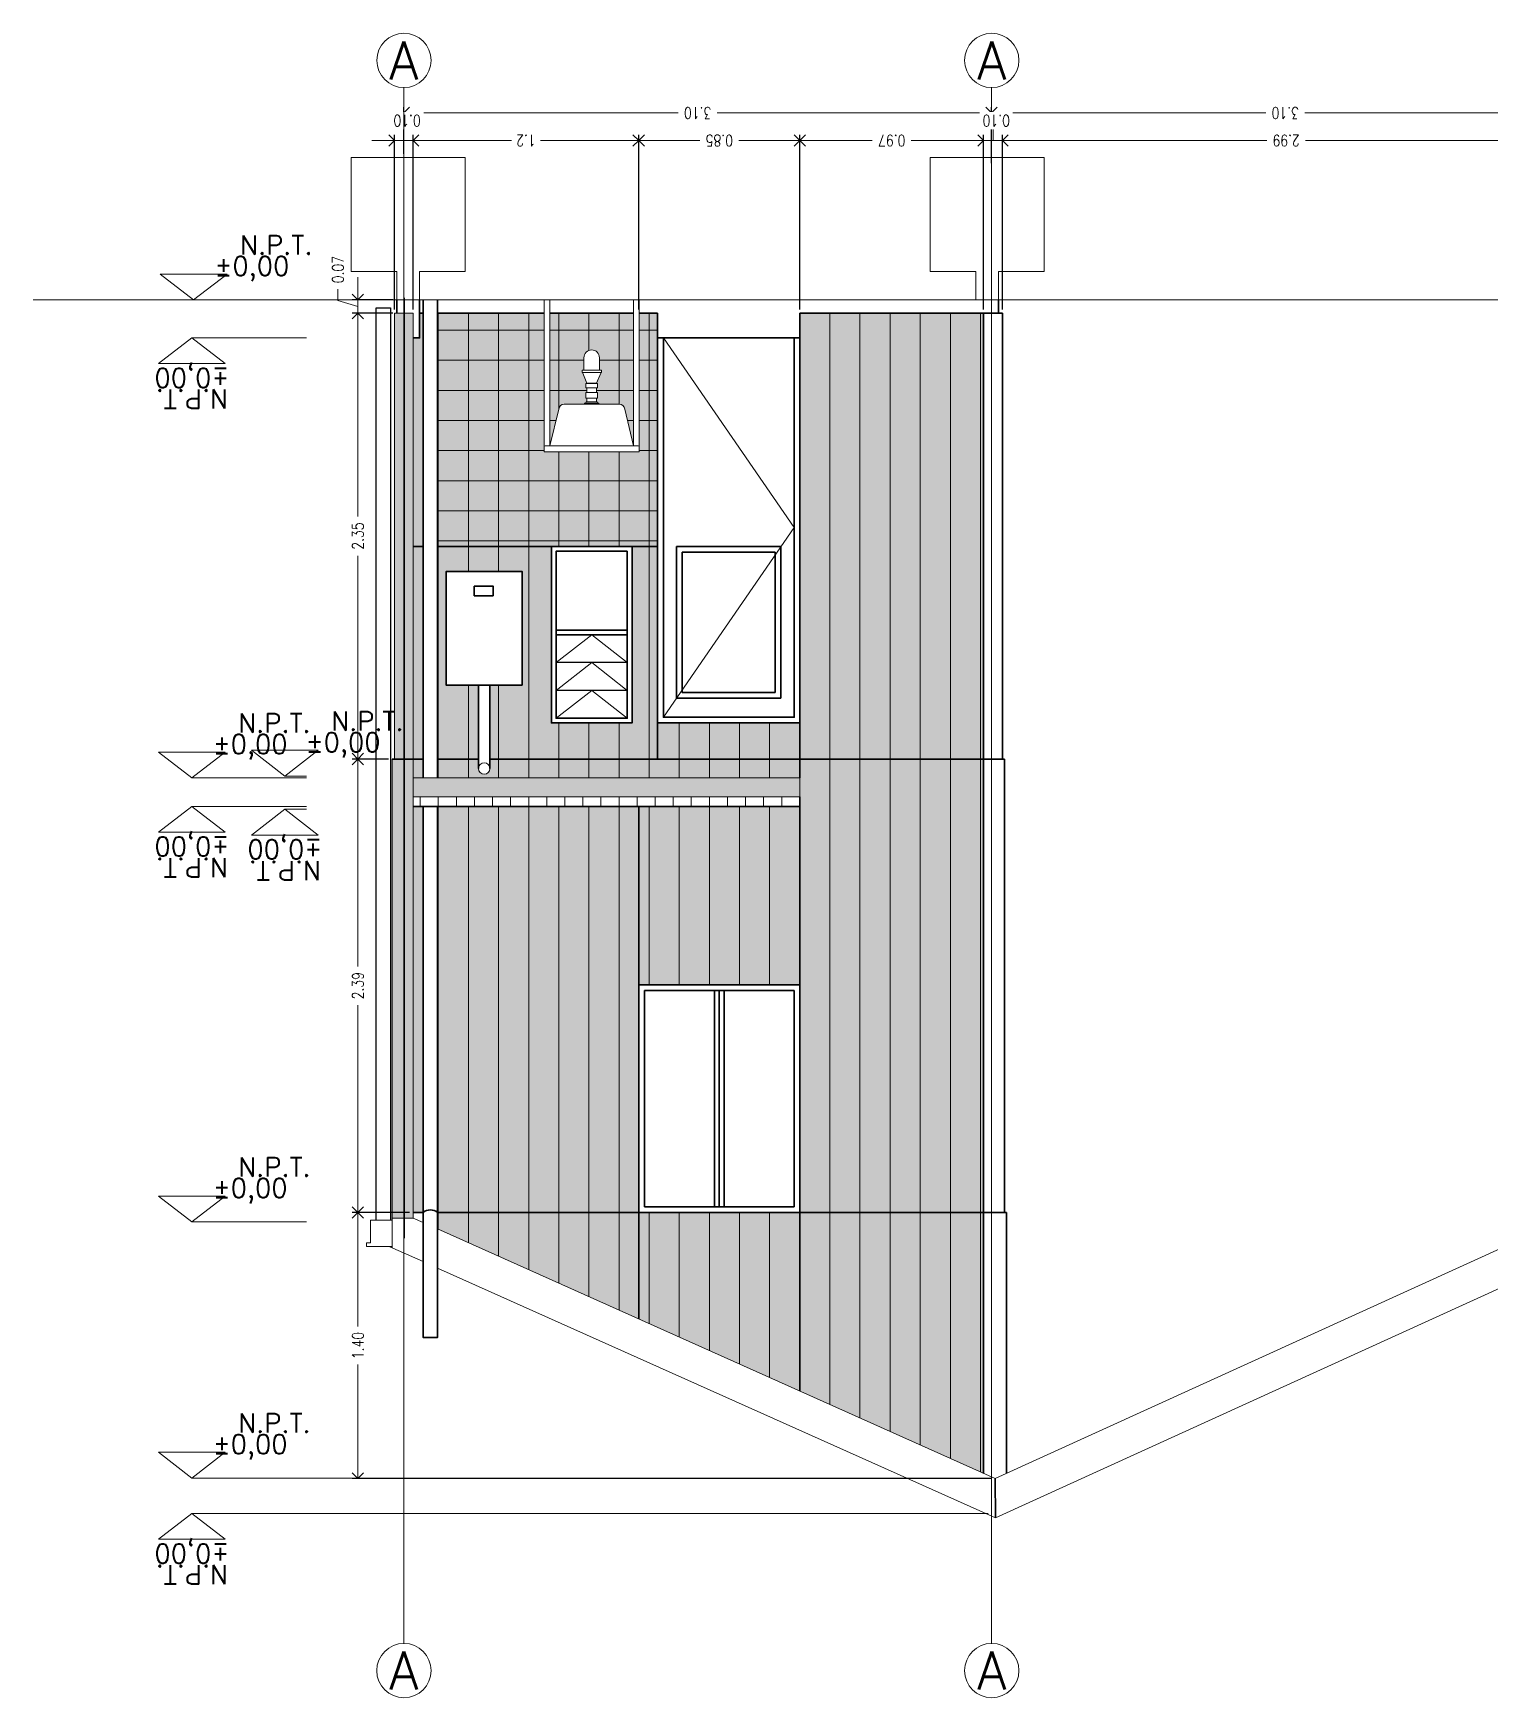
# Model space of a CAD drawing. Header units: metres. Extents: x -2 to 612, y -64 to 156.
# Drawn here: x 379.93 to 387.61, y -32.13 to -23.36 of the extents above; entities that cross this region are included whole.
import ezdxf
from ezdxf.enums import TextEntityAlignment as Align

# ---------------------------------------------------------------- set-up
doc = ezdxf.new("R2010")
doc.units = ezdxf.units.M
doc.header["$LTSCALE"] = 5
doc.header["$MEASUREMENT"] = 0
doc.linetypes.add('HIDDEN', pattern=[0.375, 0.25, -0.125])
doc.layers.get('0').update_dxf_attribs({"color": 30})
doc.layers.get('DEFPOINTS').update_dxf_attribs({"color": 210})
doc.layers.add('_AUX', color=210, linetype='Continuous', lineweight=18, plot=False)
for name, color, linetype, lineweight in [('A-ANNO-DIMS', 3, 'Continuous', 18), ('A-ANNO-SYMB', 3, 'Continuous', 18), ('A-ANNO-TEXT', 3, 'Continuous', 18), ('A-ELEV-IDEN', 3, 'Continuous', 18), ('A-ELEV-MBE1', 7, 'Continuous', 35), ('A-ELEV-MBE2', 4, 'Continuous', 25), ('A-ELEV-PATT', 8, 'Continuous', 18), ('A-FLOR-PATT', 8, 'Continuous', 18), ('A-FURN', 8, 'Continuous', 18)]:
    doc.layers.add(name, color=color, linetype=linetype, lineweight=lineweight)
doc.styles.add('E-ROMANS', font='romans.shx', dxfattribs={"width": 0.8})
doc.dimstyles.new('E-0050_ARW_12', dxfattribs={"dimscale": 0.001, "dimtxt": 60, "dimasz": 60, "dimexe": 30, "dimexo": 20, "dimgap": 30, "dimtad": 0, "dimzin": 0, "dimdsep": 46, "dimtxsty": 'E-ROMANS', "dimblk": 'OPEN90', "dimcen": 30, "dimclrd": 256, "dimclre": 256, "dimclrt": 256, "dimadec": 0, "dimazin": 0, "dimtfac": 1, "dimtmove": 1, "dimatfit": 3, "dimldrblk": 'OPEN90', "dimfxl": 1, "dimtfill": 1, "dimtolj": 1, "dimtzin": 0, "dimlwd": -1, "dimarcsym": 0})
pattern_1 = [(90, (-75.60791, 0), (-0.15875, 5e-17), [])]
pattern_2 = [(180, (-75.60791, 0), (-2e-17, -0.15875), []), (270, (-75.60791, 0), (0.15875, -3e-17), [])]

# ---------------------------------------------------------------- blocks, each defined once
blk = doc.blocks.new('_Open90')
at = {"color": 0, "linetype": 'ByBlock', "lineweight": -2}
for p, q in [((0, 0), (-1, 0)), ((-0.5, 0.5), (0, 0)), ((0, 0), (-0.5, -0.5))]:
    blk.add_line(p, q, dxfattribs=at)
blk = doc.blocks.new('*D867')
at = {"layer": 'A-ANNO-DIMS', "lineweight": -2, "transparency": 16777216}
for p, q in [((381.887, -23.9943), (381.887, -23.7491)), ((384.984, -24.0443), (384.984, -23.7491))]:
    blk.add_line(p, q, dxfattribs=at)
at = {"layer": 'A-ANNO-DIMS', "transparency": 16777216}
for p, q in [((381.947, -23.7791), (383.3324, -23.7791)), ((384.924, -23.7791), (383.5386, -23.7791))]:
    blk.add_line(p, q, dxfattribs=at)
at = {"layer": 'DEFPOINTS', "color": 0, "transparency": 16777216}
for p in [(384.984, -23.7791), (381.887, -24.0143), (384.984, -24.0643)]:
    blk.add_point(p, dxfattribs=at)
at = {"layer": 'A-ANNO-DIMS', "transparency": 16777216, "xscale": 0.06, "yscale": 0.06, "zscale": 0.06, "rotation": 180}
blk.add_blockref('_Open90', (381.887, -23.7791), dxfattribs=at)
at = {"layer": 'A-ANNO-DIMS', "transparency": 16777216, "xscale": 0.06, "yscale": 0.06, "zscale": 0.06}
blk.add_blockref('_Open90', (384.984, -23.7791), dxfattribs=at)
at = {"layer": 'A-ANNO-DIMS', "transparency": 16777216, "insert": (383.4355, -23.7791), "char_height": 0.06, "attachment_point": 5, "rotation": 180, "style": 'E-ROMANS', "bg_fill": 3, "box_fill_scale": 1.25, "bg_fill_color": 256, "bg_fill_true_color": 13158600, "bg_fill_transparency": 0}
blk.add_mtext('\\A1;3.10', dxfattribs=at)
blk = doc.blocks.new('*D1448')
at = {"layer": 'A-ANNO-DIMS', "lineweight": -2, "transparency": 16777216}
for p, q in [((384.984, -24.0443), (384.984, -23.7491)), ((388.081, -23.9943), (388.081, -23.7491))]:
    blk.add_line(p, q, dxfattribs=at)
at = {"layer": 'A-ANNO-DIMS', "transparency": 16777216}
for p, q in [((385.044, -23.7791), (386.4294, -23.7791)), ((388.021, -23.7791), (386.6356, -23.7791))]:
    blk.add_line(p, q, dxfattribs=at)
at = {"layer": 'DEFPOINTS', "color": 0, "transparency": 16777216}
for p in [(388.081, -23.7791), (388.081, -24.0143), (384.984, -24.0643)]:
    blk.add_point(p, dxfattribs=at)
at = {"layer": 'A-ANNO-DIMS', "transparency": 16777216, "xscale": 0.06, "yscale": 0.06, "zscale": 0.06, "rotation": 180}
blk.add_blockref('_Open90', (384.984, -23.7791), dxfattribs=at)
at = {"layer": 'A-ANNO-DIMS', "transparency": 16777216, "xscale": 0.06, "yscale": 0.06, "zscale": 0.06}
blk.add_blockref('_Open90', (388.081, -23.7791), dxfattribs=at)
at = {"layer": 'A-ANNO-DIMS', "transparency": 16777216, "insert": (386.5325, -23.7791), "char_height": 0.06, "attachment_point": 5, "rotation": 180, "style": 'E-ROMANS', "bg_fill": 3, "box_fill_scale": 1.25, "bg_fill_color": 256, "bg_fill_true_color": 13158600, "bg_fill_transparency": 0}
blk.add_mtext('\\A1;3.10', dxfattribs=at)
blk = doc.blocks.new('*D1451')
at = {"layer": 'A-ANNO-DIMS', "transparency": 16777216}
for p, q in [((381.887, -23.9246), (381.887, -23.8196)), ((381.887, -23.8196), (381.947, -23.8196)), ((381.7775, -23.9246), (381.7175, -23.9246)), ((381.8375, -23.9246), (381.9365, -23.9246)), ((381.8375, -23.9246), (381.9365, -23.9246)), ((381.9965, -23.9246), (382.0565, -23.9246))]:
    blk.add_line(p, q, dxfattribs=at)
at = {"layer": 'A-ANNO-DIMS', "lineweight": -2, "transparency": 16777216}
for p, q in [((381.8375, -24.8143), (381.8375, -23.8946)), ((381.9365, -24.8143), (381.9365, -23.8946))]:
    blk.add_line(p, q, dxfattribs=at)
at = {"layer": 'DEFPOINTS', "color": 0, "transparency": 16777216}
for p in [(381.9365, -23.9246), (381.8375, -24.8343), (381.9365, -24.8343)]:
    blk.add_point(p, dxfattribs=at)
at = {"layer": 'A-ANNO-DIMS', "transparency": 16777216, "insert": (381.9039, -23.8196), "char_height": 0.06, "attachment_point": 5, "rotation": 180, "style": 'E-ROMANS', "bg_fill": 3, "box_fill_scale": 1.25, "bg_fill_color": 256, "bg_fill_true_color": 13158600, "bg_fill_transparency": 0}
blk.add_mtext('\\A1;0.10', dxfattribs=at)
at = {"layer": 'A-ANNO-DIMS', "transparency": 16777216, "xscale": 0.06, "yscale": 0.06, "zscale": 0.06}
blk.add_blockref('_Open90', (381.8375, -23.9246), dxfattribs=at)
at = {"layer": 'A-ANNO-DIMS', "transparency": 16777216, "xscale": 0.06, "yscale": 0.06, "zscale": 0.06, "rotation": 180}
blk.add_blockref('_Open90', (381.9365, -23.9246), dxfattribs=at)
blk = doc.blocks.new('*D1452')
at = {"layer": 'A-ANNO-DIMS', "lineweight": -2, "transparency": 16777216}
for p, q in [((381.9365, -24.8143), (381.9365, -23.8946)), ((383.1245, -24.8143), (383.1245, -23.8946))]:
    blk.add_line(p, q, dxfattribs=at)
at = {"layer": 'A-ANNO-DIMS', "transparency": 16777216}
for p, q in [((381.9965, -23.9246), (382.4536, -23.9246)), ((383.0645, -23.9246), (382.6074, -23.9246))]:
    blk.add_line(p, q, dxfattribs=at)
at = {"layer": 'DEFPOINTS', "color": 0, "transparency": 16777216}
for p in [(383.1245, -23.9246), (381.9365, -24.8343), (383.1245, -24.8343)]:
    blk.add_point(p, dxfattribs=at)
at = {"layer": 'A-ANNO-DIMS', "transparency": 16777216, "xscale": 0.06, "yscale": 0.06, "zscale": 0.06, "rotation": 180}
blk.add_blockref('_Open90', (381.9365, -23.9246), dxfattribs=at)
at = {"layer": 'A-ANNO-DIMS', "transparency": 16777216, "xscale": 0.06, "yscale": 0.06, "zscale": 0.06}
blk.add_blockref('_Open90', (383.1245, -23.9246), dxfattribs=at)
at = {"layer": 'A-ANNO-DIMS', "transparency": 16777216, "insert": (382.5305, -23.9246), "char_height": 0.06, "attachment_point": 5, "rotation": 180, "style": 'E-ROMANS', "bg_fill": 3, "box_fill_scale": 1.25, "bg_fill_color": 256, "bg_fill_true_color": 13158600, "bg_fill_transparency": 0}
blk.add_mtext('\\A1;1.2', dxfattribs=at)
blk = doc.blocks.new('*D1453')
at = {"layer": 'A-ANNO-DIMS', "lineweight": -2, "transparency": 16777216}
for p, q in [((383.1245, -24.8143), (383.1245, -23.8946)), ((383.9745, -24.8143), (383.9745, -23.8946))]:
    blk.add_line(p, q, dxfattribs=at)
at = {"layer": 'A-ANNO-DIMS', "transparency": 16777216}
for p, q in [((383.1845, -23.9246), (383.4464, -23.9246)), ((383.9145, -23.9246), (383.6526, -23.9246))]:
    blk.add_line(p, q, dxfattribs=at)
at = {"layer": 'DEFPOINTS', "color": 0, "transparency": 16777216}
for p in [(383.9745, -23.9246), (383.1245, -24.8343), (383.9745, -24.8343)]:
    blk.add_point(p, dxfattribs=at)
at = {"layer": 'A-ANNO-DIMS', "transparency": 16777216, "xscale": 0.06, "yscale": 0.06, "zscale": 0.06, "rotation": 180}
blk.add_blockref('_Open90', (383.1245, -23.9246), dxfattribs=at)
at = {"layer": 'A-ANNO-DIMS', "transparency": 16777216, "xscale": 0.06, "yscale": 0.06, "zscale": 0.06}
blk.add_blockref('_Open90', (383.9745, -23.9246), dxfattribs=at)
at = {"layer": 'A-ANNO-DIMS', "transparency": 16777216, "insert": (383.5495, -23.9246), "char_height": 0.06, "attachment_point": 5, "rotation": 180, "style": 'E-ROMANS', "bg_fill": 3, "box_fill_scale": 1.25, "bg_fill_color": 256, "bg_fill_true_color": 13158600, "bg_fill_transparency": 0}
blk.add_mtext('\\A1;0.85', dxfattribs=at)
blk = doc.blocks.new('*D1547')
at = {"layer": 'A-ANNO-DIMS', "lineweight": -2, "transparency": 16777216}
for p, q in [((383.9745, -24.8143), (383.9745, -23.8946)), ((384.9425, -24.8143), (384.9425, -23.8946))]:
    blk.add_line(p, q, dxfattribs=at)
at = {"layer": 'A-ANNO-DIMS', "transparency": 16777216}
for p, q in [((384.0345, -23.9246), (384.3554, -23.9246)), ((384.8825, -23.9246), (384.5616, -23.9246))]:
    blk.add_line(p, q, dxfattribs=at)
at = {"layer": 'DEFPOINTS', "color": 0, "transparency": 16777216}
for p in [(384.9425, -23.9246), (383.9745, -24.8343), (384.9425, -24.8343)]:
    blk.add_point(p, dxfattribs=at)
at = {"layer": 'A-ANNO-DIMS', "transparency": 16777216, "xscale": 0.06, "yscale": 0.06, "zscale": 0.06, "rotation": 180}
blk.add_blockref('_Open90', (383.9745, -23.9246), dxfattribs=at)
at = {"layer": 'A-ANNO-DIMS', "transparency": 16777216, "xscale": 0.06, "yscale": 0.06, "zscale": 0.06}
blk.add_blockref('_Open90', (384.9425, -23.9246), dxfattribs=at)
at = {"layer": 'A-ANNO-DIMS', "transparency": 16777216, "insert": (384.4585, -23.9246), "char_height": 0.06, "attachment_point": 5, "rotation": 180, "style": 'E-ROMANS', "bg_fill": 3, "box_fill_scale": 1.25, "bg_fill_color": 256, "bg_fill_true_color": 13158600, "bg_fill_transparency": 0}
blk.add_mtext('\\A1;0.97', dxfattribs=at)
blk = doc.blocks.new('*D1548')
at = {"layer": 'A-ANNO-DIMS', "transparency": 16777216}
for p, q in [((384.9925, -23.9246), (384.9925, -23.8196)), ((384.9925, -23.8196), (385.0525, -23.8196)), ((384.8825, -23.9246), (384.8225, -23.9246)), ((384.9425, -23.9246), (385.0425, -23.9246)), ((384.9425, -23.9246), (385.0425, -23.9246)), ((385.1025, -23.9246), (385.1625, -23.9246))]:
    blk.add_line(p, q, dxfattribs=at)
at = {"layer": 'A-ANNO-DIMS', "lineweight": -2, "transparency": 16777216}
for p, q in [((384.9425, -24.8143), (384.9425, -23.8946)), ((385.0425, -24.8143), (385.0425, -23.8946))]:
    blk.add_line(p, q, dxfattribs=at)
at = {"layer": 'DEFPOINTS', "color": 0, "transparency": 16777216}
for p in [(385.0425, -23.9246), (384.9425, -24.8343), (385.0425, -24.8343)]:
    blk.add_point(p, dxfattribs=at)
at = {"layer": 'A-ANNO-DIMS', "transparency": 16777216, "insert": (385.0094, -23.8196), "char_height": 0.06, "attachment_point": 5, "rotation": 180, "style": 'E-ROMANS', "bg_fill": 3, "box_fill_scale": 1.25, "bg_fill_color": 256, "bg_fill_true_color": 13158600, "bg_fill_transparency": 0}
blk.add_mtext('\\A1;0.10', dxfattribs=at)
at = {"layer": 'A-ANNO-DIMS', "transparency": 16777216, "xscale": 0.06, "yscale": 0.06, "zscale": 0.06}
blk.add_blockref('_Open90', (384.9425, -23.9246), dxfattribs=at)
at = {"layer": 'A-ANNO-DIMS', "transparency": 16777216, "xscale": 0.06, "yscale": 0.06, "zscale": 0.06, "rotation": 180}
blk.add_blockref('_Open90', (385.0425, -23.9246), dxfattribs=at)
blk = doc.blocks.new('*D1549')
at = {"layer": 'A-ANNO-DIMS', "lineweight": -2, "transparency": 16777216}
for p, q in [((385.0425, -24.8143), (385.0425, -23.8946)), ((388.0315, -24.8143), (388.0315, -23.8946))]:
    blk.add_line(p, q, dxfattribs=at)
at = {"layer": 'A-ANNO-DIMS', "transparency": 16777216}
for p, q in [((385.1025, -23.9246), (386.435, -23.9246)), ((387.9715, -23.9246), (386.639, -23.9246))]:
    blk.add_line(p, q, dxfattribs=at)
at = {"layer": 'DEFPOINTS', "color": 0, "transparency": 16777216}
for p in [(388.0315, -23.9246), (385.0425, -24.8343), (388.0315, -24.8343)]:
    blk.add_point(p, dxfattribs=at)
at = {"layer": 'A-ANNO-DIMS', "transparency": 16777216, "xscale": 0.06, "yscale": 0.06, "zscale": 0.06, "rotation": 180}
blk.add_blockref('_Open90', (385.0425, -23.9246), dxfattribs=at)
at = {"layer": 'A-ANNO-DIMS', "transparency": 16777216, "xscale": 0.06, "yscale": 0.06, "zscale": 0.06}
blk.add_blockref('_Open90', (388.0315, -23.9246), dxfattribs=at)
at = {"layer": 'A-ANNO-DIMS', "transparency": 16777216, "insert": (386.537, -23.9246), "char_height": 0.06, "attachment_point": 5, "rotation": 180, "style": 'E-ROMANS', "bg_fill": 3, "box_fill_scale": 1.25, "bg_fill_color": 256, "bg_fill_true_color": 13158600, "bg_fill_transparency": 0}
blk.add_mtext('\\A1;2.99', dxfattribs=at)
blk = doc.blocks.new('*D1555')
at = {"layer": 'A-ANNO-DIMS', "transparency": 16777216}
for p, q in [((381.6444, -24.7043), (381.6444, -24.6443)), ((381.5394, -24.7678), (381.5394, -24.7078)), ((381.6444, -24.7993), (381.5394, -24.7678)), ((381.6444, -24.7643), (381.6444, -24.8343)), ((381.6444, -24.7643), (381.6444, -24.8343)), ((381.6444, -24.8943), (381.6444, -24.9543))]:
    blk.add_line(p, q, dxfattribs=at)
at = {"layer": 'A-ANNO-DIMS', "lineweight": -2, "transparency": 16777216}
for p, q in [((381.8295, -24.7643), (381.6144, -24.7643)), ((381.8295, -24.8343), (381.6144, -24.8343))]:
    blk.add_line(p, q, dxfattribs=at)
at = {"layer": 'DEFPOINTS', "color": 0, "transparency": 16777216}
for p in [(381.8495, -24.7643), (381.6444, -24.8343), (381.8495, -24.8343)]:
    blk.add_point(p, dxfattribs=at)
at = {"layer": 'A-ANNO-DIMS', "transparency": 16777216, "xscale": 0.06, "yscale": 0.06, "zscale": 0.06, "rotation": 90}
blk.add_blockref('_Open90', (381.6444, -24.8343), dxfattribs=at)
at = {"layer": 'A-ANNO-DIMS', "transparency": 16777216, "insert": (381.5394, -24.6047), "char_height": 0.06, "attachment_point": 5, "rotation": 90, "style": 'E-ROMANS', "bg_fill": 3, "box_fill_scale": 1.25, "bg_fill_color": 256, "bg_fill_true_color": 13158600, "bg_fill_transparency": 0}
blk.add_mtext('\\A1;0.07', dxfattribs=at)
at = {"layer": 'A-ANNO-DIMS', "transparency": 16777216, "xscale": 0.06, "yscale": 0.06, "zscale": 0.06, "rotation": 270}
blk.add_blockref('_Open90', (381.6444, -24.7643), dxfattribs=at)
blk = doc.blocks.new('*D1556')
at = {"layer": 'A-ANNO-DIMS', "lineweight": -2, "transparency": 16777216}
for p, q in [((381.8295, -24.8343), (381.6144, -24.8343)), ((381.8055, -27.1843), (381.6144, -27.1843))]:
    blk.add_line(p, q, dxfattribs=at)
at = {"layer": 'A-ANNO-DIMS', "transparency": 16777216}
for p, q in [((381.6444, -24.8943), (381.6444, -25.9062)), ((381.6444, -27.1243), (381.6444, -26.1125))]:
    blk.add_line(p, q, dxfattribs=at)
at = {"layer": 'DEFPOINTS', "color": 0, "transparency": 16777216}
for p in [(381.8495, -24.8343), (381.6444, -27.1843), (381.8255, -27.1843)]:
    blk.add_point(p, dxfattribs=at)
at = {"layer": 'A-ANNO-DIMS', "transparency": 16777216, "xscale": 0.06, "yscale": 0.06, "zscale": 0.06}
for p, rotation in [((381.6444, -24.8343), 90), ((381.6444, -27.1843), 270)]:
    blk.add_blockref('_Open90', p, dxfattribs=dict(at, rotation=rotation))
at = {"layer": 'A-ANNO-DIMS', "transparency": 16777216, "insert": (381.6444, -26.0093), "char_height": 0.06, "attachment_point": 5, "rotation": 90, "style": 'E-ROMANS', "bg_fill": 3, "box_fill_scale": 1.25, "bg_fill_color": 256, "bg_fill_true_color": 13158600, "bg_fill_transparency": 0}
blk.add_mtext('\\A1;2.35', dxfattribs=at)
blk = doc.blocks.new('*D1557')
at = {"layer": 'A-ANNO-DIMS', "lineweight": -2, "transparency": 16777216}
for p, q in [((381.8055, -27.1843), (381.6144, -27.1843)), ((381.9165, -29.5743), (381.6144, -29.5743))]:
    blk.add_line(p, q, dxfattribs=at)
at = {"layer": 'A-ANNO-DIMS', "transparency": 16777216}
for p, q in [((381.6444, -27.2443), (381.6444, -28.2773)), ((381.6444, -29.5143), (381.6444, -28.4813))]:
    blk.add_line(p, q, dxfattribs=at)
at = {"layer": 'DEFPOINTS', "color": 0, "transparency": 16777216}
for p in [(381.8255, -27.1843), (381.6444, -29.5743), (381.9365, -29.5743)]:
    blk.add_point(p, dxfattribs=at)
at = {"layer": 'A-ANNO-DIMS', "transparency": 16777216, "xscale": 0.06, "yscale": 0.06, "zscale": 0.06}
for p, rotation in [((381.6444, -27.1843), 90), ((381.6444, -29.5743), 270)]:
    blk.add_blockref('_Open90', p, dxfattribs=dict(at, rotation=rotation))
at = {"layer": 'A-ANNO-DIMS', "transparency": 16777216, "insert": (381.6444, -28.3793), "char_height": 0.06, "attachment_point": 5, "rotation": 90, "style": 'E-ROMANS', "bg_fill": 3, "box_fill_scale": 1.25, "bg_fill_color": 256, "bg_fill_true_color": 13158600, "bg_fill_transparency": 0}
blk.add_mtext('\\A1;2.39', dxfattribs=at)
blk = doc.blocks.new('*D1558')
at = {"layer": 'A-ANNO-DIMS', "lineweight": -2, "transparency": 16777216}
for p, q in [((381.9165, -29.5743), (381.6144, -29.5743)), ((384.9839, -30.9771), (381.6144, -30.9771))]:
    blk.add_line(p, q, dxfattribs=at)
at = {"layer": 'A-ANNO-DIMS', "transparency": 16777216}
for p, q in [((381.6444, -29.6343), (381.6444, -30.176)), ((381.6444, -30.9171), (381.6444, -30.3754))]:
    blk.add_line(p, q, dxfattribs=at)
at = {"layer": 'DEFPOINTS', "color": 0, "transparency": 16777216}
for p in [(381.9365, -29.5743), (381.6444, -30.9771), (385.0039, -30.9771)]:
    blk.add_point(p, dxfattribs=at)
at = {"layer": 'A-ANNO-DIMS', "transparency": 16777216, "xscale": 0.06, "yscale": 0.06, "zscale": 0.06}
for p, rotation in [((381.6444, -29.5743), 90), ((381.6444, -30.9771), 270)]:
    blk.add_blockref('_Open90', p, dxfattribs=dict(at, rotation=rotation))
at = {"layer": 'A-ANNO-DIMS', "transparency": 16777216, "insert": (381.6444, -30.2757), "char_height": 0.06, "attachment_point": 5, "rotation": 90, "style": 'E-ROMANS', "bg_fill": 3, "box_fill_scale": 1.25, "bg_fill_color": 256, "bg_fill_true_color": 13158600, "bg_fill_transparency": 0}
blk.add_mtext('\\A1;1.40', dxfattribs=at)

msp = doc.modelspace()

# ---------------------------------------------------------------- hatches: boundary and pattern name
at = {"layer": 'A-ELEV-PATT'}
h = msp.add_hatch(color=252, dxfattribs=at)
h.paths.add_polyline_path([(381.82549, -29.60439), (381.9365, -29.60439), (381.9365, -27.18432), (381.82549, -27.18432)])
h.paths.add_polyline_path([(381.83749, -27.18432), (381.9365, -27.18432), (381.9365, -24.83432), (381.83749, -24.83432)])
h = msp.add_hatch(color=256, dxfattribs=at)
h.paths.add_polyline_path([(381.9365, -27.18432), (381.98898, -27.18432), (381.98898, -26.06432), (381.9365, -26.06432)])
h.paths.add_polyline_path([(381.9365, -26.06432), (381.98898, -26.06432), (381.98898, -24.83432), (381.9695, -24.83432), (381.9695, -24.96432), (381.9365, -24.96432)])
h = msp.add_hatch(color=256, dxfattribs=at)
h.paths.add_polyline_path([(383.9745, -26.99432), (383.9745, -27.18432), (384.9425, -27.18432), (384.9425, -24.83432), (383.9745, -24.83432), (383.9745, -25.98432)])
h.paths.add_polyline_path([(383.9745, -29.57432), (384.9425, -29.57432), (384.9425, -27.18432), (383.9745, -27.18432)])
h.paths.add_polyline_path([(383.9745, -30.51647), (384.9425, -30.94968), (384.9425, -29.57432), (383.9745, -29.57432)])
h.paths.add_polyline_path([(383.1245, -30.13606), (383.9745, -30.51647), (383.9745, -29.57432), (383.1245, -29.57432)])
h.paths.add_polyline_path([(383.1245, -30.13606), (383.1245, -29.57432), (382.06398, -29.57432), (382.06398, -29.66144)])
h.paths.add_polyline_path([(382.06398, -29.57432), (383.1245, -29.57432), (383.1245, -27.43432), (382.06398, -27.43432)])
h.paths.add_polyline_path([(383.1245, -28.37432), (383.9745, -28.37432), (383.9745, -27.43432), (383.1245, -27.43432)])
h.paths.add_polyline_path([(381.9365, -29.57432), (381.98898, -29.57432), (381.98898, -27.43432), (381.9365, -27.43432)])
h = msp.add_hatch(dxfattribs=at)
h.set_pattern_fill('LINE', color=256, scale=0.05, angle=270, style=0)
h.set_pattern_definition(pattern_1)
h.paths.add_polyline_path([(383.9745, -26.99432), (383.9745, -27.18432), (384.9425, -27.18432), (384.9425, -24.83432), (383.9745, -24.83432), (383.9745, -25.98432)])
h.paths.add_polyline_path([(383.9745, -29.57432), (384.9425, -29.57432), (384.9425, -27.18432), (383.9745, -27.18432)])
h.paths.add_polyline_path([(383.9745, -30.51647), (384.9425, -30.94968), (384.9425, -29.57432), (383.9745, -29.57432)])
h.paths.add_polyline_path([(383.1245, -30.13606), (383.9745, -30.51647), (383.9745, -29.57432), (383.1245, -29.57432)])
h.paths.add_polyline_path([(383.1245, -30.13606), (383.1245, -29.57432), (382.06398, -29.57432), (382.06398, -29.66144)])
h.paths.add_polyline_path([(382.06398, -29.57432), (383.1245, -29.57432), (383.1245, -27.43432), (382.06398, -27.43432)])
h.paths.add_polyline_path([(383.1245, -28.37432), (383.9745, -28.37432), (383.9745, -27.43432), (383.1245, -27.43432)])
h.paths.add_polyline_path([(381.9365, -29.57432), (381.98898, -29.57432), (381.98898, -27.43432), (381.9365, -27.43432)])
for color, points in [(256, [(383.22449, -26.06432), (382.06398, -26.06432), (382.06398, -24.83432), (382.627, -24.83432), (382.627, -25.56432), (383.127, -25.56432), (383.127, -24.83432), (383.22449, -24.83432)]), (256, [(382.657, -25.53432), (382.70282, -25.33939, -0.3666294), (382.73241, -25.31432), (382.8394, -25.31432), (382.8394, -25.30862), (382.8448, -25.30862), (382.84776, -25.30172), (382.8518, -25.30172), (382.8518, -25.28206), (382.84624, -25.28206), (382.84624, -25.25166), (382.8518, -25.25166), (382.8518, -25.22858), (382.84624, -25.22858), (382.84624, -25.20434), (382.8518, -25.20434), (382.8518, -25.20245), (382.8294, -25.15099), (382.8294, -25.14622), (382.82584, -25.14622), (382.82584, -25.13429), (382.83585, -25.13429), (382.83585, -25.06908, -1), (382.91774, -25.06908), (382.91774, -25.13429), (382.92775, -25.13429), (382.92775, -25.14622), (382.9242, -25.14622), (382.9242, -25.15099), (382.9018, -25.20245), (382.9018, -25.20434), (382.90735, -25.20434), (382.90735, -25.22858), (382.9018, -25.22858), (382.9018, -25.25166), (382.90735, -25.25166), (382.90735, -25.28206), (382.9018, -25.28206), (382.9018, -25.30172), (382.90583, -25.30172), (382.90879, -25.30862), (382.9142, -25.30862), (382.9142, -25.31432), (383.02159, -25.31432, -0.3666294), (383.05118, -25.33939), (383.097, -25.53432), (383.097, -24.83432), (382.657, -24.83432)]), (252, [(381.9365, -27.38432), (383.9745, -27.38432), (383.9745, -27.28432), (381.9365, -27.28432)])]:
    msp.add_hatch(color=color, dxfattribs=at).paths.add_polyline_path(points)
h = msp.add_hatch(dxfattribs=at)
h.set_pattern_fill('NET', color=256, scale=0.05, style=0)
h.set_pattern_definition(pattern_2)
h.paths.add_polyline_path([(382.657, -25.53432), (382.70282, -25.33939, -0.3666294), (382.73241, -25.31432), (382.8394, -25.31432), (382.8394, -25.30862), (382.8448, -25.30862), (382.84776, -25.30172), (382.8518, -25.30172), (382.8518, -25.28206), (382.84624, -25.28206), (382.84624, -25.25166), (382.8518, -25.25166), (382.8518, -25.22858), (382.84624, -25.22858), (382.84624, -25.20434), (382.8518, -25.20434), (382.8518, -25.20245), (382.8294, -25.15099), (382.8294, -25.14622), (382.82584, -25.14622), (382.82584, -25.13429), (382.83585, -25.13429), (382.83585, -25.06908, -1), (382.91774, -25.06908), (382.91774, -25.13429), (382.92775, -25.13429), (382.92775, -25.14622), (382.9242, -25.14622), (382.9242, -25.15099), (382.9018, -25.20245), (382.9018, -25.20434), (382.90735, -25.20434), (382.90735, -25.22858), (382.9018, -25.22858), (382.9018, -25.25166), (382.90735, -25.25166), (382.90735, -25.28206), (382.9018, -25.28206), (382.9018, -25.30172), (382.90583, -25.30172), (382.90879, -25.30862), (382.9142, -25.30862), (382.9142, -25.31432), (383.02159, -25.31432, -0.3666294), (383.05118, -25.33939), (383.097, -25.53432), (383.097, -24.83432), (382.657, -24.83432)])
h = msp.add_hatch(color=256, dxfattribs=at)
h.paths.add_polyline_path([(382.34031, -27.18432), (383.22449, -27.18432), (383.22449, -26.99432), (383.22449, -26.06432), (383.0895, -26.06432), (383.0895, -26.99432), (382.6645, -26.99432), (382.6645, -26.06432), (382.06398, -26.06432), (382.06398, -27.18432), (382.28031, -27.18432), (382.28031, -26.79549), (382.11031, -26.79549), (382.11031, -26.19549), (382.51031, -26.19549), (382.51031, -26.79549), (382.34031, -26.79549)])
h.paths.add_polyline_path([(383.22449, -27.18432), (383.9745, -27.18432), (383.9745, -26.99432), (383.22449, -26.99432)])
h = msp.add_hatch(dxfattribs=at)
h.set_pattern_fill('LINE', color=256, scale=0.05, angle=270, style=0)
h.set_pattern_definition(pattern_1)
h.paths.add_polyline_path([(382.34031, -27.18432), (383.22449, -27.18432), (383.22449, -26.99432), (383.22449, -26.06432), (383.0895, -26.06432), (383.0895, -26.99432), (382.6645, -26.99432), (382.6645, -26.06432), (382.06398, -26.06432), (382.06398, -27.18432), (382.28031, -27.18432), (382.28031, -26.79549), (382.11031, -26.79549), (382.11031, -26.19549), (382.51031, -26.19549), (382.51031, -26.79549), (382.34031, -26.79549)])
h.paths.add_polyline_path([(383.22449, -27.18432), (383.9745, -27.18432), (383.9745, -26.99432), (383.22449, -26.99432)])
h = msp.add_hatch(color=256, dxfattribs=at)
h.paths.add_polyline_path([(382.34031, -27.23432, -1), (382.28031, -27.23432), (382.28031, -27.18432), (382.06398, -27.18432), (382.06398, -27.28432), (383.9745, -27.28432), (383.9745, -27.18432), (382.34031, -27.18432)])
h.paths.add_polyline_path([(381.9365, -27.28432), (381.98898, -27.28432), (381.98898, -27.18432), (381.9365, -27.18432)])
h = msp.add_hatch(dxfattribs=at)
h.set_pattern_fill('LINE', color=256, scale=0.05, angle=270, style=0)
h.set_pattern_definition(pattern_1)
h.paths.add_polyline_path([(382.34031, -27.23432, -1), (382.28031, -27.23432), (382.28031, -27.18432), (382.06398, -27.18432), (382.06398, -27.28432), (383.9745, -27.28432), (383.9745, -27.18432), (382.34031, -27.18432)])
h.paths.add_polyline_path([(381.9365, -27.28432), (381.98898, -27.28432), (381.98898, -27.18432), (381.9365, -27.18432)])
h = msp.add_hatch(dxfattribs=at)
h.set_pattern_fill('LINE', color=256, scale=0.03, angle=90, style=0)
h.set_pattern_definition([(270, (-75.60791, 0), (0.09525, -2e-17), [])])
h.paths.add_polyline_path([(381.9365, -27.43432), (383.9745, -27.43432), (383.9745, -27.38432), (381.9365, -27.38432)])

# ---------------------------------------------------------------- linework, layer by layer
at = {"layer": '_AUX'}
msp.add_lwpolyline([(381.89011, -29.71069), (381.89011, -24.75326)], dxfattribs=at)
at = {"layer": 'A-ANNO-SYMB'}
for p, q in [((384.984, -31.84625), (384.984, -23.64502)), ((402.26722, -24.76432), (379.93351, -24.76432)), ((380.77884, -24.76432), (381.84953, -24.76432)), ((381.84953, -24.76432), (385.02148, -24.76432)), ((381.83749, -27.18432), (381.83749, -24.83432)), ((381.83749, -24.83432), (381.9365, -24.83432)), ((381.9365, -29.60439), (381.9365, -24.83432)), ((381.82549, -27.18432), (381.82549, -29.76068)), ((383.9745, -27.28432), (383.9745, -27.38432)), ((381.9365, -29.60439), (381.82549, -29.60439))]:
    msp.add_line(p, q, dxfattribs=at)
at = {"layer": 'A-ANNO-SYMB', "linetype": 'HIDDEN'}
for p, q in [((380.76955, -24.96432), (381.37352, -24.96432)), ((380.76955, -27.28432), (381.37352, -27.28432)), ((380.76955, -27.43432), (381.37352, -27.43432)), ((380.76955, -29.62432), (381.37352, -29.62432)), ((380.76955, -30.97432), (381.37352, -30.97432)), ((380.76955, -31.16127), (381.37352, -31.16127))]:
    msp.add_line(p, q, dxfattribs=at)
at = {"layer": 'A-ANNO-SYMB'}
for points in [[(380.6028, -24.62845), (380.95487, -24.62845)], [(380.6028, -24.62845), (380.77884, -24.76432), (380.95487, -24.62845)], [(380.59351, -25.10019), (380.76955, -24.96432), (380.94558, -25.10019)], [(380.59351, -25.10019), (380.94558, -25.10019)], [(380.59351, -27.14845), (380.94558, -27.14845)], [(380.59351, -27.14845), (380.76955, -27.28432), (380.94558, -27.14845)], [(381.08346, -27.13845), (381.43553, -27.13845)], [(381.08346, -27.13845), (381.2595, -27.27432), (381.43553, -27.13845)], [(380.59351, -27.57019), (380.76955, -27.43432), (380.94558, -27.57019)], [(381.08346, -27.58519), (381.2595, -27.44932), (381.43553, -27.58519)], [(380.59351, -27.57019), (380.94558, -27.57019)], [(381.08346, -27.58519), (381.43553, -27.58519)], [(380.59351, -29.48845), (380.94558, -29.48845)], [(380.59351, -29.48845), (380.76955, -29.62432), (380.94558, -29.48845)], [(381.69049, -29.75472), (381.69049, -29.73472), (381.70499, -29.73472), (381.71049, -29.73472), (381.71049, -29.61472), (381.82549, -29.61472)], [(381.9365, -29.60439), (381.98898, -29.62788)], [(388.01897, -29.60439), (385.00387, -30.97714)], [(382.06398, -29.66144), (385.00387, -30.97714)], [(381.69049, -29.75472), (381.82549, -29.75472)], [(381.81246, -29.75485), (381.98898, -29.83385)], [(388.07652, -29.78476), (385.00453, -31.18341)], [(382.06398, -29.86741), (385.00453, -31.18341)], [(380.59351, -30.83845), (380.94558, -30.83845)], [(380.59351, -30.83845), (380.76955, -30.97432), (380.94558, -30.83845)], [(380.59351, -31.29714), (380.76955, -31.16127), (380.94558, -31.29714)], [(380.59351, -31.29714), (380.94558, -31.29714)]]:
    msp.add_lwpolyline(points, dxfattribs=at)
at = {"layer": 'A-ANNO-SYMB', "linetype": 'HIDDEN'}
for points in [[(381.2595, -27.27432), (381.37352, -27.27432)], [(381.2595, -27.44932), (381.37352, -27.44932)]]:
    msp.add_lwpolyline(points, dxfattribs=at)
at = {"layer": 'A-ANNO-SYMB'}
for centre, radius in [((381.88735, -23.502), 0.14303), ((384.98556, -23.502), 0.14303), ((382.31031, -27.23432), 0.03), ((381.887, -31.98926), 0.14303), ((384.98556, -31.98926), 0.14303)]:
    msp.add_circle(centre, radius, dxfattribs=at)
at = {"layer": 'A-ELEV-IDEN'}
for p, q in [((381.8495, -24.61432), (381.8495, -24.76432)), ((381.9695, -24.61432), (381.9695, -24.76432)), ((384.90148, -24.61432), (384.90148, -24.76432)), ((385.02148, -24.61432), (385.02148, -24.76432))]:
    msp.add_line(p, q, dxfattribs=at)
for points in [[(383.25449, -26.96432), (383.9445, -25.96432), (383.25449, -24.96432)], [(383.0645, -26.67599), (382.877, -26.52932), (382.6895, -26.67599)], [(383.0645, -26.82265), (382.877, -26.67599), (382.6895, -26.82265)], [(383.0645, -26.96932), (382.877, -26.82265), (382.6895, -26.96932)]]:
    msp.add_lwpolyline(points, dxfattribs=at)
at = {"layer": 'A-ELEV-MBE1'}
for p, q in [((381.8495, -24.76432), (381.8495, -24.83432)), ((381.9695, -24.83432), (381.98898, -24.83432)), ((382.06398, -24.83432), (382.627, -24.83432)), ((382.657, -24.83432), (383.097, -24.83432)), ((383.127, -24.83432), (383.22449, -24.83432)), ((383.9745, -25.98432), (383.9745, -24.83432)), ((383.9745, -24.83432), (385.0425, -24.83432)), ((384.9425, -24.83432), (384.9425, -27.18432)), ((385.0425, -27.18432), (385.0425, -24.83432)), ((383.9745, -24.96432), (383.22449, -24.96432)), ((381.98898, -26.06432), (381.9365, -26.06432)), ((382.06398, -26.06432), (383.22449, -26.06432)), ((383.32449, -26.06432), (383.8745, -26.06432)), ((383.32449, -26.86432), (383.32449, -26.06432)), ((383.35449, -26.09432), (383.35449, -26.83432)), ((383.35449, -26.09432), (383.8445, -26.09432)), ((383.8445, -26.83432), (383.8445, -26.09432)), ((383.8745, -26.86432), (383.8745, -26.06432)), ((383.35449, -26.83432), (383.8445, -26.83432)), ((383.32449, -26.86432), (383.8745, -26.86432)), ((383.22449, -26.99432), (383.22449, -27.18432)), ((383.9745, -26.99432), (383.9745, -27.18432)), ((381.82549, -27.18432), (381.98898, -27.18432)), ((382.06398, -27.18432), (382.28031, -27.18432)), ((382.34031, -27.18432), (383.9745, -27.18432)), ((383.9745, -27.18432), (385.0525, -27.18432)), ((383.9745, -27.28432), (383.9745, -27.18432)), ((384.9425, -27.18432), (384.9425, -30.94968)), ((385.0525, -29.57432), (385.0525, -27.18432)), ((383.1245, -29.57432), (383.1245, -27.43432)), ((383.9745, -29.57432), (383.9745, -27.38432)), ((383.1245, -28.37432), (383.9745, -28.37432)), ((383.1545, -28.40432), (383.9445, -28.40432)), ((383.1545, -28.40432), (383.1545, -29.54432)), ((383.5245, -29.54432), (383.5245, -28.40432)), ((383.5495, -29.54432), (383.5495, -28.40432)), ((383.5745, -29.54432), (383.5745, -28.40432)), ((383.9445, -28.40432), (383.9445, -29.54432)), ((383.1545, -29.54432), (383.9445, -29.54432)), ((381.98898, -29.57432), (381.9365, -29.57432)), ((385.0625, -29.57432), (382.06398, -29.57432)), ((383.1245, -29.57432), (383.9745, -29.57432)), ((383.1245, -29.57432), (383.1245, -30.13606)), ((383.9745, -29.57432), (383.9745, -30.51647)), ((385.00387, -30.97714), (385.00453, -31.18341))]:
    msp.add_line(p, q, dxfattribs=at)
for points in [[(381.9365, -24.96432), (381.9695, -24.96432), (381.9695, -24.76432)], [(385.02148, -24.76432), (385.02148, -24.83432)], [(383.22449, -26.99432), (383.22449, -26.99432), (383.9745, -26.99432), (383.9745, -24.96432)], [(383.25449, -24.96432), (383.25449, -26.96432), (383.9445, -26.96432), (383.9445, -24.96432)], [(382.51031, -26.79549), (382.11031, -26.79549), (382.11031, -26.19549), (382.51031, -26.19549), (382.51031, -26.79549)], [(382.35766, -26.324), (382.25766, -26.324), (382.25766, -26.274), (382.35766, -26.274), (382.35766, -26.324)], [(383.0645, -26.50432), (382.6895, -26.50432)], [(383.0645, -26.50432), (382.6895, -26.50432)], [(383.0645, -26.52932), (382.6895, -26.52932)], [(383.0645, -26.52932), (382.6895, -26.52932)], [(382.28031, -26.79549), (382.28031, -27.23432)], [(382.34031, -26.79549), (382.34031, -27.23432)], [(385.0625, -29.57432), (385.0625, -30.95045)]]:
    msp.add_lwpolyline(points, dxfattribs=at)
for points in [[(383.0895, -26.06432), (383.0895, -26.99432), (382.6645, -26.99432), (382.6645, -26.06432)], [(383.0645, -26.08932), (383.0645, -26.96932), (382.6895, -26.96932), (382.6895, -26.08932)]]:
    msp.add_lwpolyline(points, close=True, dxfattribs=at)
at = {"layer": 'A-ELEV-MBE2'}
for points in [[(381.74049, -29.61472), (381.74049, -24.80549), (381.81549, -24.80549), (381.81549, -29.61472)], [(383.0645, -26.67599), (382.6895, -26.67599)], [(383.0645, -26.82265), (382.6895, -26.82265)]]:
    msp.add_lwpolyline(points, dxfattribs=at)
at = {"layer": 'A-FLOR-PATT'}
for p, q in [((384.96652, -30.97432), (381.37352, -30.97432)), ((384.96652, -31.16127), (381.37352, -31.16127))]:
    msp.add_line(p, q, dxfattribs=at)
at = {"layer": 'A-FURN'}
for p, q in [((382.83585, -25.13429), (382.83585, -25.06908)), ((382.91774, -25.13429), (382.91774, -25.06908)), ((382.8518, -25.20245), (382.8518, -25.20434)), ((382.8518, -25.20245), (382.9018, -25.20245)), ((382.8518, -25.22858), (382.8518, -25.25166)), ((382.9018, -25.20245), (382.9018, -25.20434)), ((382.9018, -25.22858), (382.9018, -25.25166)), ((382.657, -25.53432), (382.70282, -25.33939)), ((382.73241, -25.31432), (383.02159, -25.31432)), ((382.8518, -25.28206), (382.8518, -25.30172)), ((382.9018, -25.28206), (382.9018, -25.30172)), ((383.097, -25.53432), (383.05118, -25.33939)), ((382.632, -25.53432), (383.122, -25.53432)), ((382.632, -25.56432), (383.122, -25.56432)), ((383.127, -25.55932), (383.127, -25.53932))]:
    msp.add_line(p, q, dxfattribs=at)
for points in [[(382.82584, -25.14622), (382.92775, -25.14622), (382.92775, -25.13429), (382.82584, -25.13429)], [(382.84624, -25.22858), (382.90735, -25.22858), (382.90735, -25.20434), (382.84624, -25.20434)], [(382.84624, -25.28206), (382.90735, -25.28206), (382.90735, -25.25166), (382.84624, -25.25166)], [(382.8394, -25.31432), (382.9142, -25.31432), (382.9142, -25.30862), (382.8394, -25.30862)]]:
    msp.add_lwpolyline(points, close=True, dxfattribs=at)
for points in [[(382.8518, -25.20245), (382.8294, -25.15099), (382.8294, -25.14622), (382.8294, -25.14622)], [(382.9018, -25.20245), (382.9242, -25.15099), (382.9242, -25.14622), (382.9242, -25.14622)], [(382.8448, -25.30862), (382.84776, -25.30172), (382.8768, -25.30172)], [(382.90879, -25.30862), (382.90583, -25.30172), (382.8768, -25.30172)]]:
    msp.add_lwpolyline(points, dxfattribs=at)
for centre, radius, start, end in [((382.8768, -25.06908), 0.04095, 0, 180), ((382.73241, -25.34432), 0.03, 90, 170.537678), ((383.02159, -25.34432), 0.03, 9.462322, 90), ((382.632, -25.53932), 0.005, 90, 180), ((382.632, -25.55932), 0.005, 180, 270), ((383.122, -25.53932), 0.005, 0, 90), ((383.122, -25.55932), 0.005, 270, 0)]:
    msp.add_arc(centre, radius, start, end, dxfattribs=at)

# ---------------------------------------------------------------- texts
at = {"layer": 'A-ANNO-TEXT', "style": 'E-ROMANS'}
for p in [(381.88735, -23.502), (384.98556, -23.502), (381.887, -31.98926), (384.98556, -31.98926)]:
    msp.add_attdef('A', text='0.00', height=0.2, dxfattribs=at).set_placement(p, align=Align.MIDDLE_CENTER)
for tag, text, p in [('N.P.T.', 'N.', (381.21417, -24.55432)), ('%%P0,00', '0.00', (381.086, -24.66591)), ('N.P.T.', 'N.', (381.20488, -27.07432)), ('%%P0,00', '0.00', (381.07671, -27.18591)), ('N.P.T.', 'N.', (381.20488, -29.41432)), ('%%P0,00', '0.00', (381.07671, -29.52591)), ('N.P.T.', 'N.', (381.20488, -30.76432)), ('%%P0,00', '0.00', (381.07671, -30.87591))]:
    msp.add_attdef(tag, text=text, height=0.1, dxfattribs=at).set_placement(p, align=Align.BOTTOM_CENTER)
for tag, text, p in [('%%P0,00', '0.00', (380.76955, -25.09552)), ('N.P.T.', 'N.', (380.76955, -25.20711)), ('%%P0,00', '0.00', (380.76955, -27.56552)), ('%%P0,00', '0.00', (381.2595, -27.58052)), ('N.P.T.', 'N.', (380.76955, -27.67711)), ('N.P.T.', 'N.', (381.2595, -27.69211)), ('%%P0,00', '0.00', (380.76955, -31.29247)), ('N.P.T.', 'N.', (380.76955, -31.40406))]:
    msp.add_attdef(tag, text=text, height=0.1, rotation=180, dxfattribs=at).set_placement(p, align=Align.BOTTOM_CENTER)

# ---------------------------------------------------------------- next in the draw order: dimensions: what is measured, and where the dimension line sits
at = {"layer": 'A-ANNO-DIMS'}
dim = msp.add_linear_dim(base=(384.984, -23.77906), p1=(381.887, -24.01432), p2=(384.984, -24.06432), dimstyle='E-0050_ARW_12', override={"dimfxl": 0.3}, dxfattribs=at)
dim.commit()
dim.dimension.update_dxf_attribs({"geometry": '*D867', "text_midpoint": (383.4355, -23.77906), "text_rotation": 180})

# ---------------------------------------------------------------- next in the draw order: linework, layer by layer
at = {"layer": 'A-ELEV-IDEN'}
msp.add_lwpolyline([(381.9695, -24.61432), (382.2095, -24.61432), (382.2095, -24.01432), (381.6095, -24.01432), (381.6095, -24.61432), (381.8495, -24.61432)], dxfattribs=at)

# ---------------------------------------------------------------- next in the draw order: dimensions: what is measured, and where the dimension line sits
at = {"layer": 'A-ANNO-DIMS'}
dim = msp.add_linear_dim(base=(388.081, -23.77906), p1=(384.984, -24.06432), p2=(388.081, -24.01432), dimstyle='E-0050_ARW_12', override={"dimfxl": 0.3}, dxfattribs=at)
dim.commit()
dim.dimension.update_dxf_attribs({"geometry": '*D1448', "text_midpoint": (386.5325, -23.77906), "text_rotation": 180})

# ---------------------------------------------------------------- next in the draw order: linework, layer by layer
at = {"layer": 'A-ELEV-IDEN'}
msp.add_lwpolyline([(385.02148, -24.61432), (385.26148, -24.61432), (385.26148, -24.01432), (384.66148, -24.01432), (384.66148, -24.61432), (384.90148, -24.61432)], dxfattribs=at)

# ---------------------------------------------------------------- next in the draw order: dimensions: what is measured, and where the dimension line sits
at = {"layer": 'A-ANNO-DIMS'}
dim = msp.add_linear_dim(base=(381.9365, -23.92462), p1=(381.83749, -24.83432), p2=(381.9365, -24.83432), dimstyle='E-0050_ARW_12', override={"dimfxl": 0.3}, dxfattribs=at)
dim.commit()
dim.dimension.update_dxf_attribs({"geometry": '*D1451', "text_midpoint": (381.977, -23.81962), "text_rotation": 180})

# ---------------------------------------------------------------- next in the draw order: dimensions: what is measured, and where the dimension line sits
dim = msp.add_linear_dim(base=(383.1245, -23.92462), p1=(381.9365, -24.83432), p2=(383.1245, -24.83432), dimstyle='E-0050_ARW_12', override={"dimdec": 1, "dimfxl": 0.3}, dxfattribs=at)
dim.commit()
dim.dimension.update_dxf_attribs({"geometry": '*D1452', "text_midpoint": (382.5305, -23.92462), "text_rotation": 180})
dim = msp.add_linear_dim(base=(381.64437, -24.83432), p1=(381.84953, -24.76432), p2=(381.84953, -24.83432), angle=270, dimstyle='E-0050_ARW_12', override={"dimfxl": 0.3}, dxfattribs=at)
dim.commit()
dim.dimension.update_dxf_attribs({"geometry": '*D1555', "text_midpoint": (381.53937, -24.67782)})

# ---------------------------------------------------------------- next in the draw order: linework, layer by layer
at = {"layer": 'A-ELEV-MBE1'}
for points in [[(381.98898, -24.76432), (381.98898, -27.28432)], [(382.06398, -24.76432), (382.06398, -27.28432)]]:
    msp.add_lwpolyline(points, dxfattribs=at)
at = {"layer": 'A-FURN'}
for p, q in [((382.627, -25.55932), (382.627, -24.76432)), ((382.632, -24.76432), (382.627, -24.76432)), ((382.632, -24.76432), (382.657, -24.76432)), ((382.657, -25.53432), (382.657, -24.76432))]:
    msp.add_line(p, q, dxfattribs=at)

# ---------------------------------------------------------------- next in the draw order: dimensions: what is measured, and where the dimension line sits
at = {"layer": 'A-ANNO-DIMS'}
dim = msp.add_linear_dim(base=(383.9745, -23.92462), p1=(383.1245, -24.83432), p2=(383.9745, -24.83432), dimstyle='E-0050_ARW_12', override={"dimfxl": 0.3}, dxfattribs=at)
dim.commit()
dim.dimension.update_dxf_attribs({"geometry": '*D1453', "text_midpoint": (383.5495, -23.92462), "text_rotation": 180})
dim = msp.add_linear_dim(base=(381.64437, -27.18432), p1=(381.84953, -24.83432), p2=(381.82549, -27.18432), angle=270, dimstyle='E-0050_ARW_12', override={"dimfxl": 0.3}, dxfattribs=at)
dim.commit()
dim.dimension.update_dxf_attribs({"geometry": '*D1556', "text_midpoint": (381.64437, -26.00932)})

# ---------------------------------------------------------------- next in the draw order: hatches: boundary and pattern name
at = {"layer": 'A-ELEV-PATT'}
h = msp.add_hatch(dxfattribs=at)
h.set_pattern_fill('NET', color=256, scale=0.05, style=0)
h.set_pattern_definition(pattern_2)
h.paths.add_polyline_path([(383.22449, -26.06432), (382.06398, -26.06432), (382.06398, -24.83432), (382.627, -24.83432), (382.627, -25.56432), (383.127, -25.56432), (383.127, -24.83432), (383.22449, -24.83432)])

# ---------------------------------------------------------------- next in the draw order: linework, layer by layer
at = {"layer": '_AUX'}
msp.add_lwpolyline([(383.22449, -26.06432), (382.06398, -26.06432), (382.06398, -24.83432), (382.627, -24.83432), (382.627, -25.56432), (383.127, -25.56432), (383.127, -24.83432), (383.22449, -24.83432)], close=True, dxfattribs=at)
at = {"layer": 'A-ELEV-MBE1'}
msp.add_line((383.22449, -26.99432), (383.22449, -24.83432), dxfattribs=at)
at = {"layer": 'A-FURN'}
for p, q in [((383.097, -25.53432), (383.097, -24.76432)), ((383.122, -24.76432), (383.097, -24.76432)), ((383.122, -24.76432), (383.127, -24.76432)), ((383.127, -25.55932), (383.127, -24.76432))]:
    msp.add_line(p, q, dxfattribs=at)

# ---------------------------------------------------------------- next in the draw order: texts
at = {"layer": 'A-ANNO-TEXT', "style": 'E-ROMANS'}
msp.add_attdef('N.P.T.', text='N.', height=0.1, dxfattribs=at).set_placement((381.69483, -27.06432), align=Align.BOTTOM_CENTER)

# ---------------------------------------------------------------- next in the draw order: dimensions: what is measured, and where the dimension line sits
at = {"layer": 'A-ANNO-DIMS'}
dim = msp.add_linear_dim(base=(384.9425, -23.92462), p1=(383.9745, -24.83432), p2=(384.9425, -24.83432), dimstyle='E-0050_ARW_12', override={"dimfxl": 0.3}, dxfattribs=at)
dim.commit()
dim.dimension.update_dxf_attribs({"geometry": '*D1547', "text_midpoint": (384.4585, -23.92462), "text_rotation": 180})
dim = msp.add_linear_dim(base=(381.64437, -29.57432), p1=(381.82549, -27.18432), p2=(381.9365, -29.57432), angle=270, dimstyle='E-0050_ARW_12', override={"dimfxl": 0.3}, dxfattribs=at)
dim.commit()
dim.dimension.update_dxf_attribs({"geometry": '*D1557', "text_midpoint": (381.64437, -28.37932)})

# ---------------------------------------------------------------- next in the draw order: linework, layer by layer
at = {"layer": 'A-ANNO-SYMB'}
for p, q in [((381.9365, -27.28432), (383.9745, -27.28432)), ((383.9745, -27.38432), (381.9365, -27.38432))]:
    msp.add_line(p, q, dxfattribs=at)
at = {"layer": 'A-ELEV-MBE1'}
msp.add_line((383.9745, -27.43432), (381.9365, -27.43432), dxfattribs=at)

# ---------------------------------------------------------------- next in the draw order: texts
at = {"layer": 'A-ANNO-TEXT', "style": 'E-ROMANS'}
msp.add_attdef('%%P0,00', text='0.00', height=0.1, dxfattribs=at).set_placement((381.56666, -27.17591), align=Align.BOTTOM_CENTER)

# ---------------------------------------------------------------- next in the draw order: dimensions: what is measured, and where the dimension line sits
at = {"layer": 'A-ANNO-DIMS'}
dim = msp.add_linear_dim(base=(385.0425, -23.92462), p1=(384.9425, -24.83432), p2=(385.0425, -24.83432), dimstyle='E-0050_ARW_12', override={"dimfxl": 0.3}, dxfattribs=at)
dim.commit()
dim.dimension.update_dxf_attribs({"geometry": '*D1548', "text_midpoint": (385.0825, -23.81962), "text_rotation": 180})
dim = msp.add_linear_dim(base=(381.64437, -30.97714), p1=(381.9365, -29.57432), p2=(385.00387, -30.97714), angle=270, dimstyle='E-0050_ARW_12', override={"dimfxl": 0.3}, dxfattribs=at)
dim.commit()
dim.dimension.update_dxf_attribs({"geometry": '*D1558', "text_midpoint": (381.64437, -30.27573)})

# ---------------------------------------------------------------- next in the draw order: linework, layer by layer
at = {"layer": 'A-ANNO-SYMB'}
msp.add_line((381.887, -31.84624), (381.887, -23.64501), dxfattribs=at)
at = {"layer": 'A-ELEV-MBE1'}
for points in [[(381.98898, -27.43432), (381.98898, -29.57432)], [(382.06398, -27.43432), (382.06398, -29.57432)], [(381.98898, -29.57432), (381.98898, -29.83385), (381.98898, -30.23385), (382.06398, -30.23385), (382.06398, -29.57432)]]:
    msp.add_lwpolyline(points, dxfattribs=at)
msp.add_arc((382.02648, -29.61971), 0.05887, 50.434912, 129.565088, dxfattribs=at)

# ---------------------------------------------------------------- next in the draw order: dimensions: what is measured, and where the dimension line sits
at = {"layer": 'A-ANNO-DIMS'}
dim = msp.add_linear_dim(base=(388.03145, -23.92462), p1=(385.0425, -24.83432), p2=(388.03145, -24.83432), dimstyle='E-0050_ARW_12', override={"dimfxl": 0.3}, dxfattribs=at)
dim.commit()
dim.dimension.update_dxf_attribs({"geometry": '*D1549', "text_midpoint": (386.53698, -23.92462), "text_rotation": 180})

doc.saveas('drawing.dxf')
